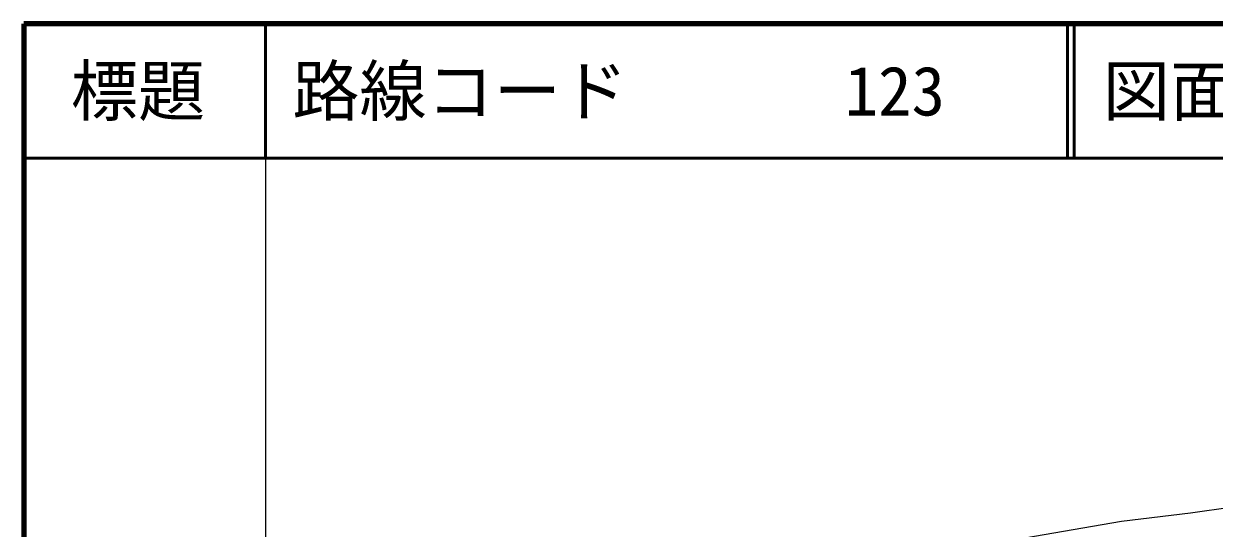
# Model space of a CAD drawing. Units: millimetres on the paper. Extents: x 40 to 680, y 20 to 380.
# Drawn here: x 40 to 128.7, y 342.4 to 380 of the extents above; entities that cross this region are included whole.
import ezdxf
from ezdxf.enums import TextEntityAlignment as Align

# ---------------------------------------------------------------- set-up
doc = ezdxf.new("R2010")
doc.units = ezdxf.units.MM
for name, color, linetype, lineweight in [('M-BGD', 7, 'Continuous', 13), ('M-BGD-EXST', 7, 'Continuous', 25), ('M-STR-HTXT', 7, 'Continuous', 13), ('M-TTL', 2, 'Continuous', 140), ('M-TTL-LINE', 7, 'Continuous', 50)]:
    doc.layers.add(name, color=color, linetype=linetype, lineweight=lineweight)
doc.layers.add('M-TTL-TXT', color=7, linetype='Continuous')
doc.styles.add('ＭＳ ゴシック', font='')
doc.styles.get('ＭＳ ゴシック').set_extended_font_data('MS Gothic')

msp = doc.modelspace()

# ---------------------------------------------------------------- linework, layer by layer
at = {"layer": 'M-BGD'}
msp.add_open_spline([(87.053, 326.407), (91.828, 327.573), (93.057, 327.887), (96.926, 328.751), (99.391, 329.302), (100.782, 329.564), (103.246, 330.118), (105.571, 330.64), (106.873, 330.94), (109.182, 331.527), (111.041, 332), (112.078, 332.281), (113.922, 332.808), (116.048, 333.416), (117.233, 333.778), (119.346, 334.431), (121.387, 335.062), (122.53, 335.418), (124.556, 336.097), (126.204, 336.649), (127.101, 337.033), (128.749, 337.587), (129.855, 337.959), (130.468, 338.191), (131.592, 338.504), (132.445, 338.742), (132.939, 338.813), (133.803, 339.006), (135.969, 339.49), (137.184, 339.75), (139.355, 340.212), (140.648, 340.488), (141.384, 340.585), (142.67, 340.89), (144.849, 341.408), (146.046, 341.794), (148.222, 342.322), (149.719, 342.686), (150.56, 342.879), (152.065, 343.201), (152.839, 343.367), (153.272, 343.459), (154.05, 343.603), (154.784, 343.739), (155.192, 343.845), (155.934, 343.93), (156.666, 344.014), (157.081, 344.026), (157.818, 344.03), (158.663, 344.036), (159.135, 343.979), (159.978, 343.93), (160.685, 343.889), (161.082, 343.868), (161.787, 343.804), (162.318, 343.756), (162.615, 343.725), (163.144, 343.654), (163.725, 343.575), (164.051, 343.525), (164.626, 343.402), (165.103, 343.301), (165.364, 343.215), (165.831, 343.076), (166.474, 342.885), (166.835, 342.779), (167.464, 342.548), (168.257, 342.258), (168.522, 342.127), (169.449, 341.694)], degree=3, knots=[0, 0, 0, 0, 1, 1, 1, 2, 2, 2, 3, 3, 3, 4, 4, 4, 5, 5, 5, 6, 6, 6, 7, 7, 7, 8, 8, 8, 9, 9, 9, 10, 10, 10, 11, 11, 11, 12, 12, 12, 13, 13, 13, 14, 14, 14, 15, 15, 15, 16, 16, 16, 17, 17, 17, 18, 18, 18, 19, 19, 19, 20, 20, 20, 21, 21, 21, 22, 22, 22, 23, 23, 23, 23], dxfattribs=at)
at = {"layer": 'M-BGD-EXST'}
msp.add_line((58, 370), (58, 20), dxfattribs=at)
at = {"layer": 'M-STR-HTXT'}
msp.add_lwpolyline([(113.837, 341.568), (121.78, 342.934), (126.905, 343.575), (130.065, 344.002), (133.31, 344.301), (136.598, 344.472), (140.399, 344.685), (144.627, 344.771), (149.453, 344.771), (154.534, 344.6), (159.034, 344.318), (163.491, 343.933), (167.309, 343.481), (171.152, 343.054), (174.669, 342.476), (181.377, 341.117), (190.611, 338.936), (189.777, 339.554)], dxfattribs=at)
at = {"layer": 'M-TTL'}
for p, q in [((40, 380), (40, 20)), ((680, 380), (40, 380))]:
    msp.add_line(p, q, dxfattribs=at)
at = {"layer": 'M-TTL-LINE'}
for p, q in [((58, 380), (58, 370)), ((117.75, 380), (117.75, 370)), ((118.25, 380), (118.25, 370)), ((40, 370), (680, 370))]:
    msp.add_line(p, q, dxfattribs=at)

# ---------------------------------------------------------------- texts
at = {"layer": 'M-TTL-TXT', "style": 'ＭＳ ゴシック'}
msp.add_text('標題', height=3.666, dxfattribs=at).set_placement((48.5, 375), align=Align.MIDDLE_CENTER)
for s, p in [('路線コード', (60, 375)), ('図面コード', (120.38, 375)), ('123', (101.142, 375))]:
    msp.add_text(s, height=3.666, dxfattribs=at).set_placement(p, align=Align.MIDDLE_LEFT)

doc.saveas('drawing.dxf')
